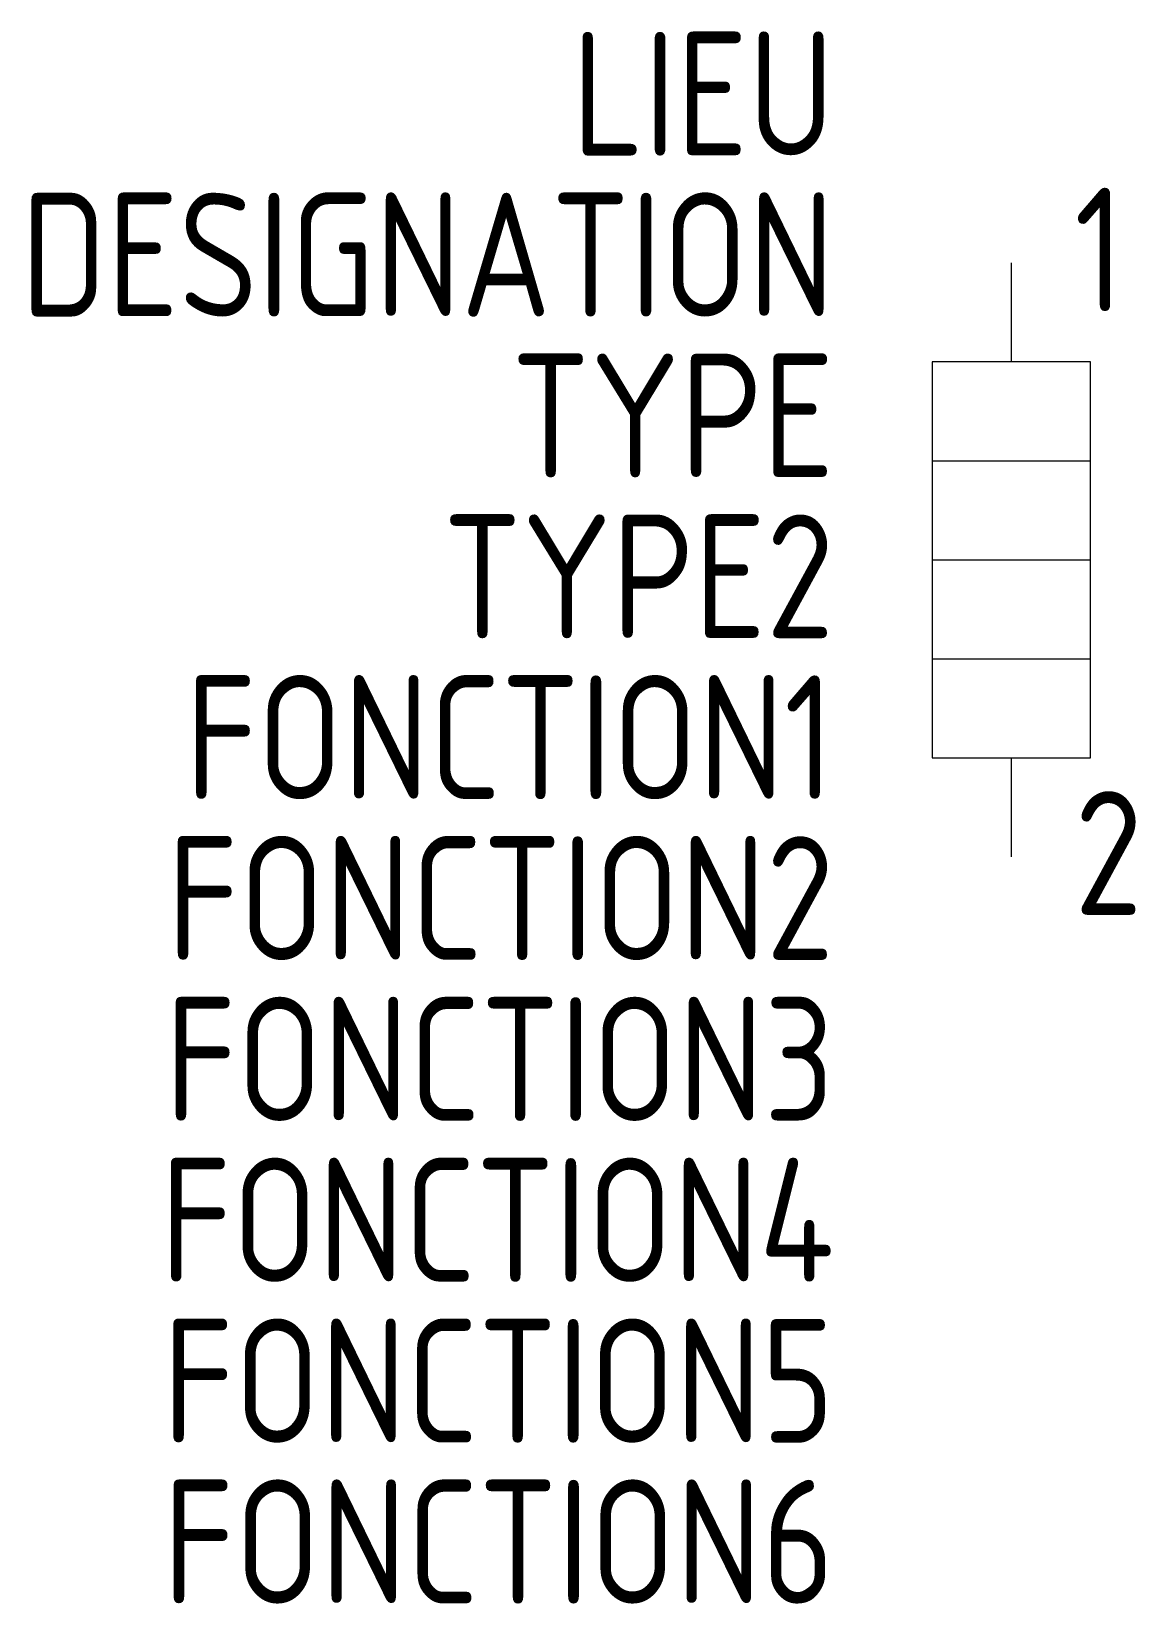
# Model space of a CAD drawing. Extents: x -1604.4 to -1582.1, y -906.7 to -874.9.
import ezdxf
from ezdxf.enums import TextEntityAlignment as Align

# ---------------------------------------------------------------- set-up
doc = ezdxf.new("R2010")
doc.units = 0
for name, color, linetype in [('SYMB_FIL', 3, 'CONTINUOUS'), ('SYMB_TXT_CONTACT', 2, 'CONTINUOUS'), ('SYMB_TXT_NOM', 3, 'CONTINUOUS')]:
    doc.layers.add(name, color=color, linetype=linetype)
doc.styles.add('NET2_5', font='isocp.shx', dxfattribs={"width": 0.9, "height": 2.5})

msp = doc.modelspace()

# ---------------------------------------------------------------- linework, layer by layer
at = {"layer": 'SYMB_FIL'}
for p, q in [((-1584.634, -879.593), (-1584.634, -881.593)), ((-1586.234, -883.593), (-1583.034, -883.593)), ((-1586.234, -885.593), (-1583.034, -885.593)), ((-1586.234, -887.593), (-1583.034, -887.593)), ((-1584.634, -889.593), (-1584.634, -891.593))]:
    msp.add_line(p, q, dxfattribs=at)
msp.add_lwpolyline([(-1586.234, -881.593), (-1586.234, -889.593), (-1583.034, -889.593), (-1583.034, -881.593)], close=True, dxfattribs=at)

# ---------------------------------------------------------------- texts
at = {"layer": 'SYMB_TXT_CONTACT', "style": 'NET2_5', "width": 0.9, "flags": 8}
for tag, p, s in [('1', (-1583.359, -880.577), '1'), ('2', (-1583.359, -892.767), '2')]:
    msp.add_attdef(tag, p, s, height=2.5, dxfattribs=at)
at = {"layer": 'SYMB_TXT_NOM', "style": 'NET2_5', "width": 0.9, "flags": 8}
for tag, text, p in [('LIEU', '', (-1588.209, -877.428)), ('DESIGNATION', 'R?', (-1588.209, -880.678)), ('TYPE', '', (-1588.209, -883.928)), ('TYPE2', '', (-1588.209, -887.178)), ('FONCTION1', '', (-1588.209, -890.428)), ('FONCTION2', '', (-1588.209, -893.678)), ('FONCTION3', '', (-1588.209, -896.928)), ('FONCTION4', '', (-1588.209, -900.178)), ('FONCTION5', '', (-1588.209, -903.428)), ('FONCTION6', '', (-1588.209, -906.678))]:
    msp.add_attdef(tag, text=text, height=2.5, dxfattribs=at).set_placement(p, align=Align.RIGHT)

doc.saveas('drawing.dxf')
